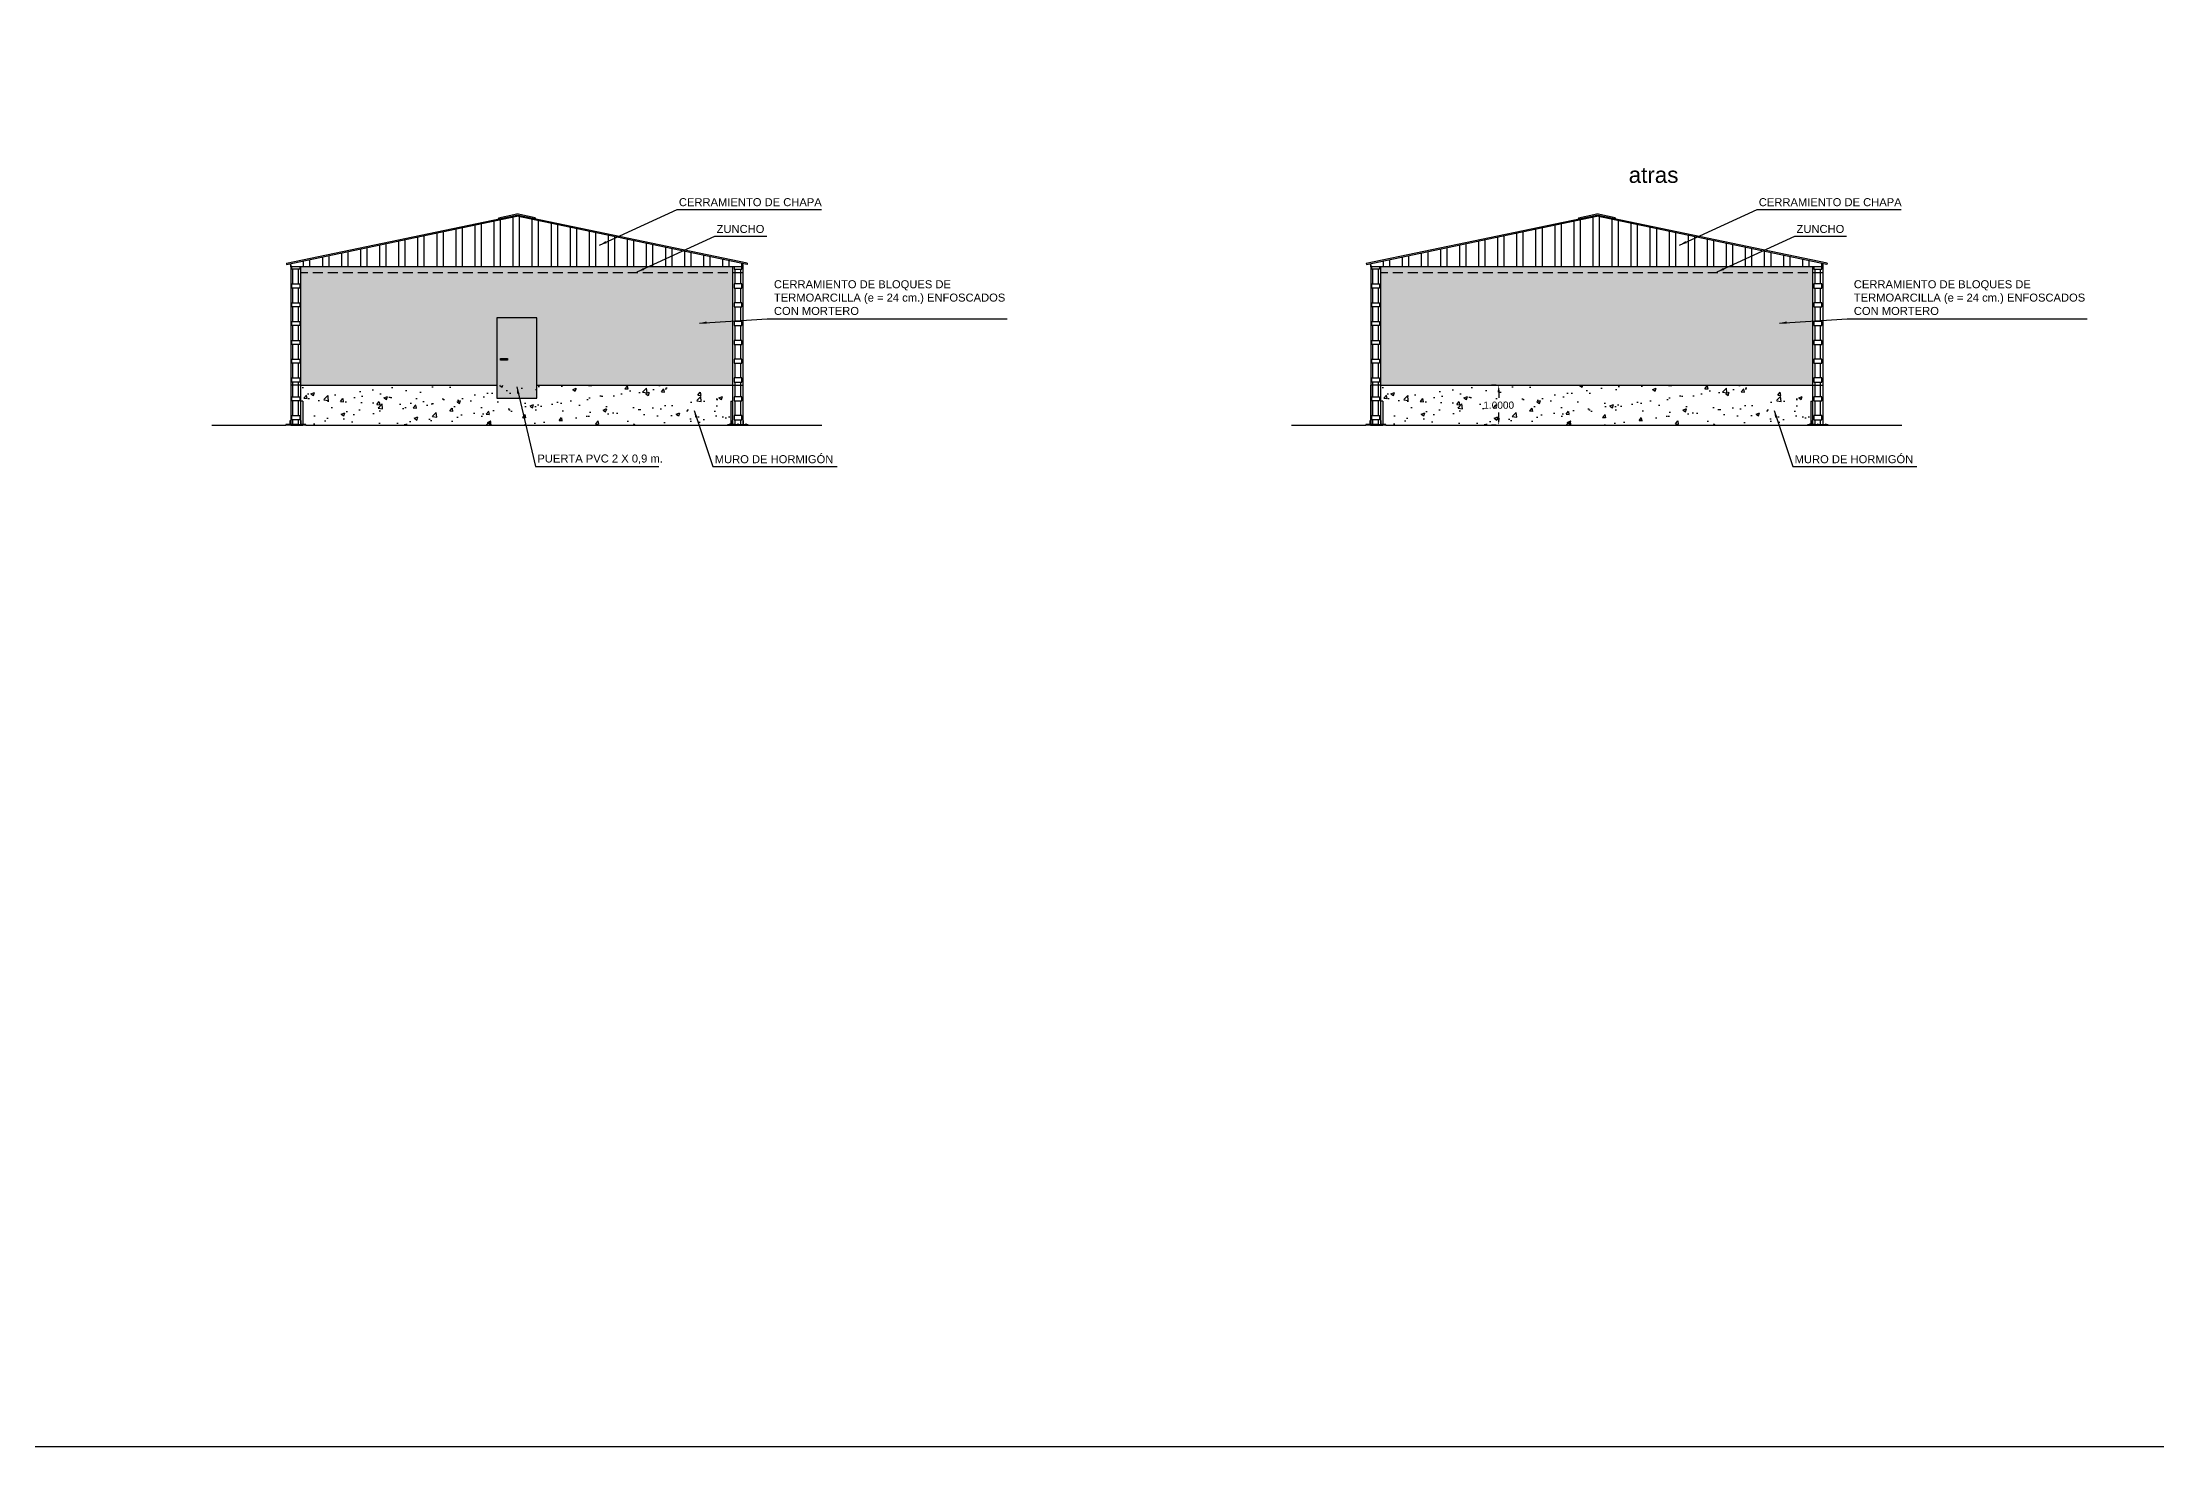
# Model space of a CAD drawing. Header units: inches. Extents: x 96 to 270, y 52 to 127.
# Drawn here: x 148.8 to 201.7, y 51.7 to 86.8 of the extents above; entities that cross this region are included whole.
import ezdxf

# ---------------------------------------------------------------- set-up
doc = ezdxf.new("R2010")
doc.units = ezdxf.units.IN
doc.header["$MEASUREMENT"] = 0
doc.linetypes.add('RAYITAS', pattern=[0.375, 0.25, -0.125])
for name, color, linetype in [('CIMENTACIÓN OSCAR', 7, 'Continuous'), ('COTAS', 7, 'Continuous'), ('NORMALCADA', 7, 'Continuous')]:
    doc.layers.add(name, color=color, linetype=linetype)
doc.styles.get("Standard").update_dxf_attribs({"font": 'arial.ttf'})
doc.dimstyles.get("Standard").update_dxf_attribs({"dimtxt": 0.18, "dimasz": 0.18, "dimexe": 0.18, "dimexo": 0.0625, "dimgap": 0.09, "dimtad": 0, "dimtih": 1, "dimtoh": 1, "dimdec": 4, "dimzin": 0, "dimdsep": 46, "dimtxsty": 'Standard', "dimcen": 0.09, "dimadec": 0, "dimazin": 0, "dimtfac": 1, "dimtdec": 4, "dimtofl": 0, "dimtmove": 0, "dimatfit": 3, "dimfxl": 0, "dimtolj": 1, "dimtzin": 0, "dimarcsym": 0})
pattern_1 = [(37.5, (-361.96778, -406.61758), (-0.008000156, 0.24470662), [0, -0.19304, 0, -0.2159, 0, -0.206375]), (7.5, (-361.96778, -406.61758), (0.22476164, 0.35841255), [0, -0.10414, 0, -0.17399, 0, -0.066675]), (327.5, (-362.12399, -406.61758), (0.395496185, 0.00071859), [0, -0.0635, 0, -0.2286, 0, -0.29845]), (317.5, (-362.124, -406.61758), (0.38177823, 0.11146466), [0, -0.03175, 0, -0.14986, 0, -0.17145])]

# ---------------------------------------------------------------- blocks, each defined once
blk = doc.blocks.new('muros')
at = {"color": 4}
blk.add_line((-122.274, 462.426), (-122.574, 462.426), dxfattribs=at)
at = {"layer": 'COTAS', "color": 4}
for p, q in [((-122.324, 463.426), (-122.574, 463.426)), ((-122.574, 463.426), (-122.574, 463.026)), ((-122.574, 463.026), (-122.574, 462.426)), ((-122.324, 463.026), (-122.324, 463.426)), ((-122.274, 463.026), (-122.324, 463.026)), ((-122.274, 463.026), (-122.274, 462.426)), ((-122.574, 462.426), (-122.274, 462.426))]:
    blk.add_line(p, q, dxfattribs=at)
blk = doc.blocks.new('*D29')
at = {"layer": 'CIMENTACIÓN OSCAR', "color": 0, "lineweight": -2}
for p, q in [((185.187, 78.201), (185.069, 78.201)), ((185.249, 78.021), (185.249, 77.883)), ((185.187, 77.201), (185.069, 77.201)), ((185.249, 77.381), (185.249, 77.519))]:
    blk.add_line(p, q, dxfattribs=at)
at = {"layer": 'CIMENTACIÓN OSCAR', "color": 0}
for points in [[(185.219, 78.021), (185.279, 78.021), (185.249, 78.201)], [(185.219, 77.381), (185.279, 77.381), (185.249, 77.201)]]:
    blk.add_solid(points, dxfattribs=at)
at = {"layer": 'DEFPOINTS', "color": 0}
for p in [(185.249, 78.201), (185.249, 77.201), (185.249, 77.201)]:
    blk.add_point(p, dxfattribs=at)
at = {"layer": 'CIMENTACIÓN OSCAR', "color": 0, "insert": (185.249, 77.701), "char_height": 0.18, "attachment_point": 5}
blk.add_mtext('\\A1;1.0000', dxfattribs=at)

msp = doc.modelspace()

# ---------------------------------------------------------------- hatches: boundary and pattern name
at = {"layer": 'CIMENTACIÓN OSCAR'}
h = msp.add_hatch(dxfattribs=at)
h.set_pattern_fill('ANSI32', color=1, scale=0.05, angle=45, style=0)
h.set_pattern_definition([(90, (-359.9214, -408.0658), (-0.47625, 8e-17), []), (90, (-359.76264, -407.90707), (-0.47625, 8e-17), [])])
h.paths.add_polyline_path([(166.35964, 81.15499), (166.35964, 81.24183), (160.70964, 82.42183), (155.05964, 81.24183), (155.05964, 81.15499)])
h = msp.add_hatch(dxfattribs=at)
h.set_pattern_fill('ANSI32', color=1, scale=0.05, angle=45, style=0)
h.set_pattern_definition([(90, (-332.9318, -408.0658), (-0.47625, 8e-17), []), (90, (-332.77303, -407.90707), (-0.47625, 8e-17), [])])
h.paths.add_polyline_path([(193.34925, 81.15499), (193.34925, 81.24183), (187.69925, 82.42183), (182.04925, 81.24183), (182.04925, 81.15499)])
h = msp.add_hatch(dxfattribs=at)
h.set_pattern_fill('AR-SAND', color=40, scale=0.005, style=0)
h.set_pattern_definition(pattern_1)
h.paths.add_polyline_path([(160.20964, 78.20118), (160.20964, 79.88118), (161.20964, 79.88118), (161.20964, 78.20118), (166.10964, 78.20118), (166.10964, 81.15499), (155.30964, 81.15499), (155.30964, 78.20118)])
h = msp.add_hatch(dxfattribs=at)
h.set_pattern_fill('AR-SAND', color=40, scale=0.005, style=0)
h.set_pattern_definition(pattern_1)
h.paths.add_polyline_path([(188.19925, 78.20118), (193.09925, 78.20118), (193.09925, 81.15499), (182.29925, 81.15499), (182.29925, 78.20118)])
h = msp.add_hatch(color=256, dxfattribs=at)
h.set_gradient(color1=(91, 91, 91), one_color=1, tint=1)
h.paths.add_polyline_path([(161.20964, 79.88118), (160.20964, 79.88118), (160.20964, 77.88118), (161.20964, 77.88118)])
h.paths.add_polyline_path([(160.47845, 78.82459), (160.29952, 78.82459), (160.29952, 78.86523), (160.47845, 78.86523)], flags=16)
h = msp.add_hatch(dxfattribs=at)
h.set_pattern_fill('AR-CONC', color=251, scale=0.005, style=0)
h.set_pattern_definition([(50, (-359.9214, -408.0658), (0.91092334, -0.0796954), [0.09525, -1.04775]), (355, (-359.9214, -408.0658), (-0.1762141, 0.9552832), [0.0762, -0.8382]), (100.451, (-359.8455, -408.0725), (0.7347125, 0.8755834), [0.08095, -0.89045]), (46.1842, (-359.9214, -407.8118), (1.3553952, -0.2102116), [0.142875, -1.571625]), (96.6356, (-359.8084, -407.8293), (1.1870212, 1.2371278), [0.121425, -1.335675]), (351.184, (-359.9214, -407.8118), (1.187023, 1.2371256), [0.1143, -1.2573]), (21, (-359.7944, -407.8753), (0.7580744, -0.5113276), [0.09525, -1.04775]), (326, (-359.7944, -407.8753), (0.3090101, 0.9209398), [0.0762, -0.8382]), (71.4514, (-359.7312, -407.9179), (1.0670825, 0.4096143), [0.08095, -0.89045]), (37.5, (-359.9214, -408.06582), (0.01544302, 0.4227752), [0, -0.82804, 0, -0.8509, 0, -0.841375]), (7.5, (-359.9214, -408.0658), (0.3340983, 0.50090287), [0, -0.48514, 0, -0.80899, 0, -0.320675]), (327.5, (-360.2046, -408.0658), (0.67795298, -0.02864372), [0, -0.3175, 0, -0.9906, 0, -1.31445]), (317.5, (-360.3316, -408.0658), (0.7406459, 0.12713246), [0, -0.41275, 0, -0.65786, 0, -0.93345])])
h.paths.add_polyline_path([(165.98464, 77.20118), (165.98464, 77.21918), (166.02364, 77.21918), (166.02364, 77.22418), (166.04584, 77.22418), (166.04584, 77.21918), (166.05964, 77.21918), (166.05964, 77.80118), (166.10964, 77.80118), (166.10964, 78.20118), (155.30964, 78.20118), (155.30964, 77.80118), (155.35964, 77.80118), (155.35964, 77.21918), (155.37344, 77.21918), (155.37344, 77.22418), (155.39564, 77.22418), (155.39564, 77.21918), (155.43464, 77.21918), (155.43464, 77.20118)])
h = msp.add_hatch(dxfattribs=at)
h.set_pattern_fill('AR-CONC', color=251, scale=0.005, style=0)
h.set_pattern_definition([(50, (-332.9318, -408.0658), (0.91092334, -0.0796954), [0.09525, -1.04775]), (355, (-332.9318, -408.0658), (-0.1762141, 0.9552832), [0.0762, -0.8382]), (100.451, (-332.8559, -408.0725), (0.7347125, 0.8755834), [0.08095, -0.89045]), (46.1842, (-332.9318, -407.8118), (1.3553952, -0.2102116), [0.142875, -1.571625]), (96.6356, (-332.8188, -407.8293), (1.1870212, 1.2371278), [0.121425, -1.335675]), (351.184, (-332.9318, -407.8118), (1.187023, 1.2371256), [0.1143, -1.2573]), (21, (-332.8048, -407.8753), (0.7580744, -0.5113276), [0.09525, -1.04775]), (326, (-332.8048, -407.8753), (0.3090101, 0.9209398), [0.0762, -0.8382]), (71.4514, (-332.7416, -407.9179), (1.0670825, 0.4096143), [0.08095, -0.89045]), (37.5, (-332.93178, -408.06582), (0.01544302, 0.4227752), [0, -0.82804, 0, -0.8509, 0, -0.841375]), (7.5, (-332.9318, -408.0658), (0.3340983, 0.50090287), [0, -0.48514, 0, -0.80899, 0, -0.320675]), (327.5, (-333.215, -408.0658), (0.67795298, -0.02864372), [0, -0.3175, 0, -0.9906, 0, -1.31445]), (317.5, (-333.342, -408.0658), (0.7406459, 0.12713246), [0, -0.41275, 0, -0.65786, 0, -0.93345])])
h.paths.add_polyline_path([(192.97425, 77.20118), (192.97425, 77.21918), (193.01325, 77.21918), (193.01325, 77.22418), (193.03545, 77.22418), (193.03545, 77.21918), (193.04925, 77.21918), (193.04925, 77.80118), (193.09925, 77.80118), (193.09925, 78.20118), (182.29925, 78.20118), (182.29925, 77.80118), (182.34925, 77.80118), (182.34925, 77.21918), (182.36305, 77.21918), (182.36305, 77.22418), (182.38525, 77.22418), (182.38525, 77.21918), (182.42425, 77.21918), (182.42425, 77.20118)])

# ---------------------------------------------------------------- linework, layer by layer
at = {"layer": 'CIMENTACIÓN OSCAR', "color": 1}
for p, q in [((154.94949, 81.24947), (160.70964, 82.45248)), ((160.24968, 82.38706), (160.70964, 82.48312)), ((161.1696, 82.38706), (160.70964, 82.48312)), ((166.46979, 81.24947), (160.70964, 82.45248)), ((181.9391, 81.24947), (187.69925, 82.45248)), ((187.23929, 82.38706), (187.69925, 82.48312)), ((188.15921, 82.38706), (187.69925, 82.48312)), ((193.45941, 81.24947), (187.69925, 82.45248)), ((154.95562, 81.2201), (160.70964, 82.42183)), ((160.24968, 82.38706), (160.25602, 82.35774)), ((166.46366, 81.2201), (160.70964, 82.42183)), ((161.1696, 82.38706), (161.16326, 82.35774)), ((181.94523, 81.2201), (187.69925, 82.42183)), ((187.23929, 82.38706), (187.24563, 82.35774)), ((193.45327, 81.2201), (187.69925, 82.42183)), ((188.15921, 82.38706), (188.15287, 82.35774)), ((154.94949, 81.24947), (154.95562, 81.2201)), ((155.05964, 81.15499), (155.05964, 81.24183)), ((166.35964, 81.15499), (155.05964, 81.15499)), ((166.35964, 81.15499), (166.35964, 81.24183)), ((166.46979, 81.24947), (166.46366, 81.2201)), ((181.9391, 81.24947), (181.94523, 81.2201)), ((182.04925, 81.15499), (182.04925, 81.24183)), ((193.34925, 81.15499), (182.04925, 81.15499)), ((193.34925, 81.15499), (193.34925, 81.24183)), ((193.45941, 81.24947), (193.45327, 81.2201))]:
    msp.add_line(p, q, dxfattribs=at)
at = {"layer": 'CIMENTACIÓN OSCAR'}
for p, q in [((155.05964, 81.21118), (155.05964, 81.20118)), ((155.05964, 81.20118), (155.05964, 77.31918)), ((155.11464, 80.73118), (155.11464, 81.09958)), ((155.25464, 80.73118), (155.25464, 81.09958)), ((155.28214, 81.15512), (155.28214, 81.09958)), ((155.30964, 77.31918), (155.30964, 81.15513)), ((166.10964, 77.31918), (166.10964, 81.15499)), ((166.13714, 81.15499), (166.13714, 81.09958)), ((166.16464, 80.73118), (166.16464, 81.09958)), ((166.30464, 80.73118), (166.30464, 81.09958)), ((166.35964, 81.21118), (166.35964, 81.20118)), ((166.35964, 81.20118), (166.35964, 77.31918)), ((182.04925, 81.21118), (182.04925, 81.20118)), ((182.04925, 81.20118), (182.04925, 77.31918)), ((182.10425, 80.73118), (182.10425, 81.09958)), ((182.24425, 80.73118), (182.24425, 81.09958)), ((182.27175, 81.15512), (182.27175, 81.09958)), ((182.29925, 77.31918), (182.29925, 81.15513)), ((193.09925, 77.31918), (193.09925, 81.15499)), ((193.12675, 81.15499), (193.12675, 81.09958)), ((193.15425, 80.73118), (193.15425, 81.09958)), ((193.29425, 80.73118), (193.29425, 81.09958)), ((193.34925, 81.21118), (193.34925, 81.20118)), ((193.34925, 81.20118), (193.34925, 77.31918)), ((155.11464, 80.26118), (155.11464, 80.62958)), ((155.25464, 80.26118), (155.25464, 80.62958)), ((166.16464, 80.26118), (166.16464, 80.62958)), ((166.30464, 80.26118), (166.30464, 80.62958)), ((182.10425, 80.26118), (182.10425, 80.62958)), ((182.24425, 80.26118), (182.24425, 80.62958)), ((193.15425, 80.26118), (193.15425, 80.62958)), ((193.29425, 80.26118), (193.29425, 80.62958)), ((155.11464, 79.79118), (155.11464, 80.15958)), ((155.25464, 79.79118), (155.25464, 80.15958)), ((166.16464, 79.79118), (166.16464, 80.15958)), ((166.30464, 79.79118), (166.30464, 80.15958)), ((182.10425, 79.79118), (182.10425, 80.15958)), ((182.24425, 79.79118), (182.24425, 80.15958)), ((193.15425, 79.79118), (193.15425, 80.15958)), ((193.29425, 79.79118), (193.29425, 80.15958)), ((155.11464, 79.32118), (155.11464, 79.68958)), ((155.25464, 79.32118), (155.25464, 79.68958)), ((166.16464, 79.32118), (166.16464, 79.68958)), ((166.30464, 79.32118), (166.30464, 79.68958)), ((182.10425, 79.32118), (182.10425, 79.68958)), ((182.24425, 79.32118), (182.24425, 79.68958)), ((193.15425, 79.32118), (193.15425, 79.68958)), ((193.29425, 79.32118), (193.29425, 79.68958)), ((155.11464, 78.85118), (155.11464, 79.21958)), ((155.11464, 78.38118), (155.11464, 78.74958)), ((155.25464, 78.85118), (155.25464, 79.21958)), ((155.25464, 78.38118), (155.25464, 78.74958)), ((166.16464, 78.85118), (166.16464, 79.21958)), ((166.16464, 78.38118), (166.16464, 78.74958)), ((166.30464, 78.85118), (166.30464, 79.21958)), ((166.30464, 78.38118), (166.30464, 78.74958)), ((182.10425, 78.85118), (182.10425, 79.21958)), ((182.10425, 78.38118), (182.10425, 78.74958)), ((182.24425, 78.85118), (182.24425, 79.21958)), ((182.24425, 78.38118), (182.24425, 78.74958)), ((193.15425, 78.85118), (193.15425, 79.21958)), ((193.15425, 78.38118), (193.15425, 78.74958)), ((193.29425, 78.85118), (193.29425, 79.21958)), ((193.29425, 78.38118), (193.29425, 78.74958)), ((155.11464, 77.91118), (155.11464, 78.27958)), ((155.25464, 77.91118), (155.25464, 78.27958)), ((166.16464, 77.91118), (166.16464, 78.27958)), ((166.30464, 77.91118), (166.30464, 78.27958)), ((182.10425, 77.91118), (182.10425, 78.27958)), ((182.24425, 77.91118), (182.24425, 78.27958)), ((193.15425, 77.91118), (193.15425, 78.27958)), ((193.29425, 77.91118), (193.29425, 78.27958)), ((155.11464, 77.44118), (155.11464, 77.80958)), ((155.25464, 77.44118), (155.25464, 77.80958)), ((155.30964, 78.20118), (160.20964, 78.20118)), ((161.20964, 78.20118), (166.10964, 78.20118)), ((166.16464, 77.44118), (166.16464, 77.80958)), ((166.30464, 77.44118), (166.30464, 77.80958)), ((182.10425, 77.44118), (182.10425, 77.80958)), ((182.24425, 77.44118), (182.24425, 77.80958)), ((182.29925, 78.20118), (188.19925, 78.20118)), ((188.19925, 78.20118), (193.09925, 78.20118)), ((193.15425, 77.44118), (193.15425, 77.80958)), ((193.29425, 77.44118), (193.29425, 77.80958)), ((155.43464, 77.20118), (154.93464, 77.20118)), ((155.04764, 77.31918), (155.05964, 77.31918)), ((155.04764, 77.21918), (155.04764, 77.31918)), ((155.05964, 77.21918), (155.04764, 77.21918)), ((155.05964, 77.31918), (155.05964, 77.21918)), ((155.11464, 77.21918), (155.05964, 77.21918)), ((155.11464, 77.21918), (155.11464, 77.33958)), ((155.25464, 77.21918), (155.11464, 77.21918)), ((155.25464, 77.21918), (155.25464, 77.33958)), ((155.25464, 77.21918), (155.30964, 77.21918)), ((155.30964, 77.21918), (155.30964, 77.31918)), ((155.32164, 77.31918), (155.30964, 77.31918)), ((155.32164, 77.21918), (155.30964, 77.21918)), ((155.32164, 77.21918), (155.32164, 77.31918)), ((155.43464, 77.21918), (155.32164, 77.21918)), ((155.43464, 77.20118), (155.43464, 77.21918)), ((155.43464, 77.20118), (165.98464, 77.20118)), ((165.98464, 77.21918), (166.09764, 77.21918)), ((165.98464, 77.20118), (165.98464, 77.21918)), ((165.98464, 77.20118), (166.48464, 77.20118)), ((166.09764, 77.31918), (166.10964, 77.31918)), ((166.09764, 77.21918), (166.09764, 77.31918)), ((166.09764, 77.21918), (166.10964, 77.21918)), ((166.10964, 77.21918), (166.10964, 77.31918)), ((166.16464, 77.21918), (166.10964, 77.21918)), ((166.16464, 77.21918), (166.16464, 77.33958)), ((166.16464, 77.21918), (166.30464, 77.21918)), ((166.30464, 77.21918), (166.30464, 77.33958)), ((166.30464, 77.21918), (166.35964, 77.21918)), ((166.37164, 77.31918), (166.35964, 77.31918)), ((166.35964, 77.31918), (166.35964, 77.21918)), ((166.35964, 77.21918), (166.37164, 77.21918)), ((166.37164, 77.21918), (166.37164, 77.31918)), ((182.42425, 77.20118), (181.92425, 77.20118)), ((182.03725, 77.31918), (182.04925, 77.31918)), ((182.03725, 77.21918), (182.03725, 77.31918)), ((182.04925, 77.21918), (182.03725, 77.21918)), ((182.04925, 77.31918), (182.04925, 77.21918)), ((182.10425, 77.21918), (182.04925, 77.21918)), ((182.10425, 77.21918), (182.10425, 77.33958)), ((182.24425, 77.21918), (182.10425, 77.21918)), ((182.24425, 77.21918), (182.24425, 77.33958)), ((182.24425, 77.21918), (182.29925, 77.21918)), ((182.29925, 77.21918), (182.29925, 77.31918)), ((182.31125, 77.31918), (182.29925, 77.31918)), ((182.31125, 77.21918), (182.29925, 77.21918)), ((182.31125, 77.21918), (182.31125, 77.31918)), ((182.42425, 77.21918), (182.31125, 77.21918)), ((182.42425, 77.20118), (182.42425, 77.21918)), ((182.42425, 77.20118), (192.97425, 77.20118)), ((192.97425, 77.21918), (193.08725, 77.21918)), ((192.97425, 77.20118), (192.97425, 77.21918)), ((192.97425, 77.20118), (193.47425, 77.20118)), ((193.08725, 77.31918), (193.09925, 77.31918)), ((193.08725, 77.21918), (193.08725, 77.31918)), ((193.08725, 77.21918), (193.09925, 77.21918)), ((193.09925, 77.21918), (193.09925, 77.31918)), ((193.15425, 77.21918), (193.09925, 77.21918)), ((193.15425, 77.21918), (193.15425, 77.33958)), ((193.15425, 77.21918), (193.29425, 77.21918)), ((193.29425, 77.21918), (193.29425, 77.33958)), ((193.29425, 77.21918), (193.34925, 77.21918)), ((193.36125, 77.31918), (193.34925, 77.31918)), ((193.34925, 77.31918), (193.34925, 77.21918)), ((193.34925, 77.21918), (193.36125, 77.21918)), ((193.36125, 77.21918), (193.36125, 77.31918))]:
    msp.add_line(p, q, dxfattribs=at)
at = {"layer": 'CIMENTACIÓN OSCAR', "linetype": 'RAYITAS'}
for p, q in [((166.35964, 81.01118), (155.30964, 81.01118)), ((193.34925, 81.01118), (182.29925, 81.01118))]:
    msp.add_line(p, q, dxfattribs=at)
at = {"layer": 'CIMENTACIÓN OSCAR'}
for points in [[(96.00457, 127.1928), (270.17804, 127.1928), (270.17804, 51.67516), (96.00457, 51.67516)], [(155.08714, 80.73118), (155.28214, 80.73118), (155.28214, 80.62958), (155.08714, 80.62958)], [(166.33214, 80.73118), (166.13714, 80.73118), (166.13714, 80.62958), (166.33214, 80.62958)], [(182.07675, 80.73118), (182.27175, 80.73118), (182.27175, 80.62958), (182.07675, 80.62958)], [(193.32175, 80.73118), (193.12675, 80.73118), (193.12675, 80.62958), (193.32175, 80.62958)], [(155.08714, 80.26118), (155.28214, 80.26118), (155.28214, 80.15958), (155.08714, 80.15958)], [(160.20964, 77.88118), (161.20964, 77.88118), (161.20964, 79.88118), (160.20964, 79.88118)], [(166.33214, 80.26118), (166.13714, 80.26118), (166.13714, 80.15958), (166.33214, 80.15958)], [(182.07675, 80.26118), (182.27175, 80.26118), (182.27175, 80.15958), (182.07675, 80.15958)], [(193.32175, 80.26118), (193.12675, 80.26118), (193.12675, 80.15958), (193.32175, 80.15958)], [(155.08714, 79.79118), (155.28214, 79.79118), (155.28214, 79.68958), (155.08714, 79.68958)], [(155.08714, 79.32118), (155.28214, 79.32118), (155.28214, 79.21958), (155.08714, 79.21958)], [(166.33214, 79.79118), (166.13714, 79.79118), (166.13714, 79.68958), (166.33214, 79.68958)], [(166.33214, 79.32118), (166.13714, 79.32118), (166.13714, 79.21958), (166.33214, 79.21958)], [(182.07675, 79.79118), (182.27175, 79.79118), (182.27175, 79.68958), (182.07675, 79.68958)], [(182.07675, 79.32118), (182.27175, 79.32118), (182.27175, 79.21958), (182.07675, 79.21958)], [(193.32175, 79.79118), (193.12675, 79.79118), (193.12675, 79.68958), (193.32175, 79.68958)], [(193.32175, 79.32118), (193.12675, 79.32118), (193.12675, 79.21958), (193.32175, 79.21958)], [(155.08714, 78.85118), (155.28214, 78.85118), (155.28214, 78.74958), (155.08714, 78.74958)], [(160.29952, 78.86523), (160.47845, 78.86523), (160.47845, 78.82459), (160.29952, 78.82459)], [(166.33214, 78.85118), (166.13714, 78.85118), (166.13714, 78.74958), (166.33214, 78.74958)], [(182.07675, 78.85118), (182.27175, 78.85118), (182.27175, 78.74958), (182.07675, 78.74958)], [(193.32175, 78.85118), (193.12675, 78.85118), (193.12675, 78.74958), (193.32175, 78.74958)], [(155.08714, 78.38118), (155.28214, 78.38118), (155.28214, 78.27958), (155.08714, 78.27958)], [(166.33214, 78.38118), (166.13714, 78.38118), (166.13714, 78.27958), (166.33214, 78.27958)], [(182.07675, 78.38118), (182.27175, 78.38118), (182.27175, 78.27958), (182.07675, 78.27958)], [(193.32175, 78.38118), (193.12675, 78.38118), (193.12675, 78.27958), (193.32175, 78.27958)], [(155.08714, 77.91118), (155.28214, 77.91118), (155.28214, 77.80958), (155.08714, 77.80958)], [(166.33214, 77.91118), (166.13714, 77.91118), (166.13714, 77.80958), (166.33214, 77.80958)], [(182.07675, 77.91118), (182.27175, 77.91118), (182.27175, 77.80958), (182.07675, 77.80958)], [(193.32175, 77.91118), (193.12675, 77.91118), (193.12675, 77.80958), (193.32175, 77.80958)], [(155.08714, 77.44118), (155.28214, 77.44118), (155.28214, 77.33958), (155.08714, 77.33958)], [(166.33214, 77.44118), (166.13714, 77.44118), (166.13714, 77.33958), (166.33214, 77.33958)], [(182.07675, 77.44118), (182.27175, 77.44118), (182.27175, 77.33958), (182.07675, 77.33958)], [(193.32175, 77.44118), (193.12675, 77.44118), (193.12675, 77.33958), (193.32175, 77.33958)]]:
    msp.add_lwpolyline(points, close=True, dxfattribs=at)
for points in [[(155.28214, 81.15512), (155.28214, 81.09958), (155.08714, 81.09958), (155.08714, 81.15501)], [(166.13714, 81.15499), (166.13714, 81.09958), (166.33214, 81.09958), (166.33214, 81.15499)], [(182.27175, 81.15512), (182.27175, 81.09958), (182.07675, 81.09958), (182.07675, 81.15501)], [(193.12675, 81.15499), (193.12675, 81.09958), (193.32175, 81.09958), (193.32175, 81.15499)], [(155.04764, 77.21918), (154.93464, 77.21918), (154.93464, 77.20118)], [(154.97344, 77.20118), (154.97344, 77.22418), (154.99564, 77.22418), (154.99564, 77.20118)], [(155.17344, 77.20118), (155.17344, 77.22418), (155.19564, 77.22418), (155.19564, 77.20118)], [(155.37344, 77.20118), (155.37344, 77.22418), (155.39564, 77.22418), (155.39564, 77.20118)], [(166.04584, 77.20118), (166.04584, 77.22418), (166.02364, 77.22418), (166.02364, 77.20118)], [(166.24584, 77.20118), (166.24584, 77.22418), (166.22364, 77.22418), (166.22364, 77.20118)], [(166.37164, 77.21918), (166.48464, 77.21918), (166.48464, 77.20118)], [(166.44584, 77.20118), (166.44584, 77.22418), (166.42364, 77.22418), (166.42364, 77.20118)], [(182.03725, 77.21918), (181.92425, 77.21918), (181.92425, 77.20118)], [(181.96305, 77.20118), (181.96305, 77.22418), (181.98525, 77.22418), (181.98525, 77.20118)], [(182.16305, 77.20118), (182.16305, 77.22418), (182.18525, 77.22418), (182.18525, 77.20118)], [(182.36305, 77.20118), (182.36305, 77.22418), (182.38525, 77.22418), (182.38525, 77.20118)], [(193.03545, 77.20118), (193.03545, 77.22418), (193.01325, 77.22418), (193.01325, 77.20118)], [(193.23545, 77.20118), (193.23545, 77.22418), (193.21325, 77.22418), (193.21325, 77.20118)], [(193.36125, 77.21918), (193.47425, 77.21918), (193.47425, 77.20118)], [(193.43545, 77.20118), (193.43545, 77.22418), (193.41325, 77.22418), (193.41325, 77.20118)]]:
    msp.add_lwpolyline(points, dxfattribs=at)
at = {"layer": 'COTAS', "color": 46}
for p, q in [((153.08464, 77.20118), (154.93464, 77.20118)), ((166.48464, 77.20118), (168.33464, 77.20118)), ((180.07425, 77.20118), (181.92425, 77.20118)), ((193.47425, 77.20118), (195.32425, 77.20118))]:
    msp.add_line(p, q, dxfattribs=at)

# ---------------------------------------------------------------- block references
at = {"layer": 'CIMENTACIÓN OSCAR'}
for p in [(277.63343, -385.22526), (304.62304, -385.22526)]:
    msp.add_blockref('muros', p, dxfattribs=at)
at = {"layer": 'CIMENTACIÓN OSCAR', "xscale": -1}
for p in [(43.78585, -385.22526), (70.77546, -385.22526)]:
    msp.add_blockref('muros', p, dxfattribs=at)

# ---------------------------------------------------------------- texts
at = {"layer": 'NORMALCADA'}
for s, insert, char_height, attachment_point in [('atras', (189.74068, 83.45387), 0.4, 6), ('CERRAMIENTO DE CHAPA', (164.75971, 82.7734), 0.2, 4), ('CERRAMIENTO DE CHAPA', (191.74932, 82.7734), 0.2, 4), ('ZUNCHO', (165.70233, 82.10423), 0.2, 4), ('ZUNCHO', (192.69194, 82.10423), 0.2, 4), ('CERRAMIENTO DE BLOQUES DE\\PTERMOARCILLA (e = 24 cm.) ENFOSCADOS\\PCON MORTERO', (167.13489, 80.38889), 0.2, 4), ('CERRAMIENTO DE BLOQUES DE\\PTERMOARCILLA (e = 24 cm.) ENFOSCADOS\\PCON MORTERO', (194.12451, 80.38889), 0.2, 4), ('PUERTA PVC 2 X 0,9 m.', (161.22297, 76.35058), 0.2, 4), ('MURO DE HORMIGÓN', (165.65574, 76.35058), 0.2, 4), ('MURO DE HORMIGÓN', (192.64535, 76.35058), 0.2, 4)]:
    msp.add_mtext(s, dxfattribs=dict(at, insert=insert, char_height=char_height, attachment_point=attachment_point))

# ---------------------------------------------------------------- dimensions: what is measured, and where the dimension line sits
at = {"layer": 'CIMENTACIÓN OSCAR'}
dim = msp.add_linear_dim(base=(185.24925, 77.20118), p1=(185.24925, 78.20118), p2=(185.24925, 77.20118), angle=90, dimstyle='Standard', dxfattribs=at)
dim.commit()
dim.dimension.update_dxf_attribs({"geometry": '*D29', "text_midpoint": (185.24925, 77.70118)})

# ---------------------------------------------------------------- leaders
for points in [[(162.77766, 81.70089), (164.7151, 82.59033), (168.32049, 82.59033)], [(189.76727, 81.70089), (191.70471, 82.59033), (195.3101, 82.59033)], [(163.72028, 81.03172), (165.65772, 81.92117), (166.9557, 81.92117)], [(190.70989, 81.03172), (192.64733, 81.92117), (193.94531, 81.92117)], [(165.27619, 79.7527), (166.96692, 79.85841), (172.96301, 79.85841)], [(192.2658, 79.7527), (193.95653, 79.85841), (199.95262, 79.85841)], [(160.70743, 78.16096), (161.17836, 76.16751), (164.25472, 76.16751)], [(165.1402, 77.5687), (165.61113, 76.16751), (168.71364, 76.16751)], [(192.12981, 77.5687), (192.60074, 76.16751), (195.70325, 76.16751)]]:
    msp.add_leader(points, dimstyle='Standard', override={"dimgap": 0.01, "dimtad": 0}, dxfattribs=at)

doc.saveas('drawing.dxf')
